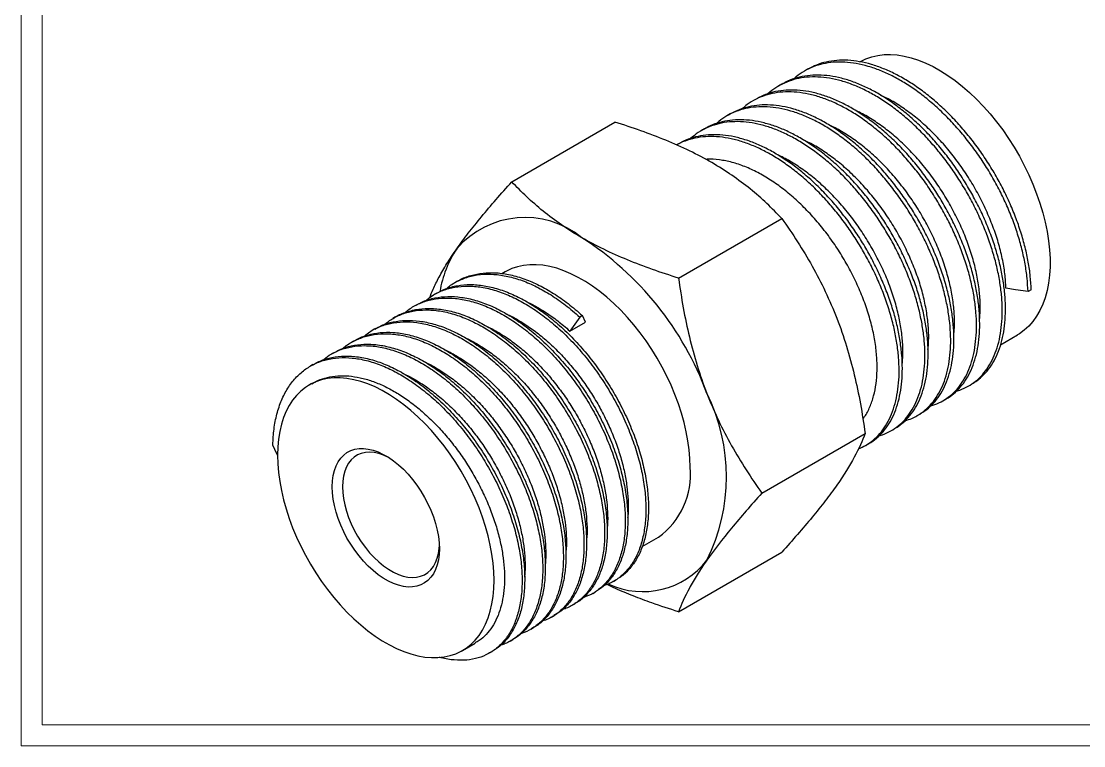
# Model space of a CAD drawing. Header units: millimetres. Extents: x 1419 to 2871, y 617 to 1285.
# Drawn here: x 1508.43 to 1537.57, y 617.3 to 637.15 of the extents above; entities that cross this region are included whole.
import ezdxf

# ---------------------------------------------------------------- set-up
doc = ezdxf.new("R2010")
doc.units = ezdxf.units.MM
doc.linetypes.add('SLD-Solid', pattern=[0])

msp = doc.modelspace()

# ---------------------------------------------------------------- linework, layer by layer
at = {"linetype": 'Continuous', "lineweight": 25}
for p, q in [((1529.994, 635.838), (1529.906, 635.787)), ((1529.287, 635.43), (1529.199, 635.379)), ((1528.58, 635.022), (1528.491, 634.971)), ((1527.873, 634.614), (1527.784, 634.563)), ((1521.884, 632.756), (1524.713, 634.389)), ((1527.165, 634.206), (1527.077, 634.154)), ((1526.458, 633.797), (1526.402, 633.765)), ((1526.457, 630.116), (1529.285, 631.749)), ((1521.703, 630.289), (1521.614, 630.237)), ((1520.391, 630.031), (1520.32, 629.99)), ((1519.825, 629.704), (1519.754, 629.664)), ((1536.127, 629.797), (1536.039, 629.746)), ((1519.259, 629.378), (1519.189, 629.337)), ((1518.694, 629.051), (1518.623, 629.01)), ((1523.818, 629.089), (1523.747, 629.048)), ((1523.9, 628.909), (1523.818, 629.089)), ((1523.747, 629.048), (1523.476, 628.665)), ((1523.476, 628.665), (1523.9, 628.909)), ((1518.128, 628.725), (1518.057, 628.684)), ((1535.286, 628.292), (1535.749, 628.559)), ((1517.562, 628.398), (1517.491, 628.357)), ((1516.997, 628.072), (1516.926, 628.031)), ((1516.431, 627.745), (1516.36, 627.704)), ((1516.4, 627.227), (1516.329, 627.186)), ((1534.413, 627.163), (1534.501, 627.214)), ((1533.706, 626.755), (1533.794, 626.806)), ((1532.999, 626.347), (1533.087, 626.398)), ((1528.743, 624.224), (1531.571, 625.857)), ((1532.291, 625.938), (1532.38, 625.989)), ((1531.584, 625.53), (1531.673, 625.581)), ((1525.458, 622.757), (1525.903, 623.014)), ((1526.457, 620.971), (1529.285, 622.604)), ((1524.67, 621.802), (1524.74, 621.843)), ((1524.104, 621.475), (1524.175, 621.516)), ((1523.538, 621.149), (1523.609, 621.19)), ((1522.973, 620.822), (1523.044, 620.863)), ((1522.407, 620.496), (1522.478, 620.537)), ((1520.529, 619.912), (1520.882, 620.116)), ((1521.841, 620.169), (1521.912, 620.21)), ((1521.275, 619.843), (1521.346, 619.883))]:
    msp.add_line(p, q, dxfattribs=at)
at = {"linetype": 'SLD-Solid', "lineweight": 15}
for points in [[(1508.431, 658), (1566.695, 658), (1566.695, 617.301), (1508.431, 617.301)], [(1509.002, 657.429), (1566.124, 657.429), (1566.124, 617.872), (1509.002, 617.872)]]:
    msp.add_lwpolyline(points, close=True, dxfattribs=at)
at = {"linetype": 'Continuous', "lineweight": 25, "flags": 128}
for points in [[(1531.429, 636.042), (1531.447, 636.052), (1531.596, 636.124), (1531.753, 636.18), (1531.919, 636.218), (1532.091, 636.24), (1532.27, 636.244), (1532.455, 636.231), (1532.645, 636.201), (1532.839, 636.153), (1533.037, 636.089), (1533.237, 636.008), (1533.438, 635.911), (1533.64, 635.799), (1533.842, 635.671), (1534.042, 635.528), (1534.241, 635.371), (1534.437, 635.201), (1534.629, 635.018), (1534.816, 634.823), (1534.999, 634.617), (1535.175, 634.401), (1535.344, 634.176), (1535.505, 633.942), (1535.658, 633.702), (1535.802, 633.455), (1535.937, 633.203), (1536.061, 632.948), (1536.174, 632.689), (1536.276, 632.429), (1536.366, 632.168), (1536.444, 631.908), (1536.51, 631.649), (1536.563, 631.394), (1536.602, 631.142), (1536.629, 630.895), (1536.642, 630.655), (1536.642, 630.422), (1536.629, 630.197), (1536.602, 629.981), (1536.563, 629.775), (1536.51, 629.58), (1536.444, 629.398), (1536.366, 629.228), (1536.276, 629.071), (1536.174, 628.929), (1536.061, 628.801), (1535.937, 628.688), (1535.802, 628.592), (1535.749, 628.559)], [(1526.773, 624.937), (1526.766, 625.17), (1526.746, 625.409), (1526.713, 625.654), (1526.667, 625.904), (1526.608, 626.157), (1526.537, 626.412), (1526.454, 626.668), (1526.358, 626.924), (1526.251, 627.179), (1526.134, 627.431), (1526.006, 627.68), (1525.868, 627.925), (1525.72, 628.163), (1525.565, 628.395), (1525.401, 628.619), (1525.23, 628.835), (1525.053, 629.04), (1524.87, 629.235), (1524.683, 629.419), (1524.491, 629.59), (1524.297, 629.748), (1524.1, 629.892), (1523.902, 630.022), (1523.704, 630.136), (1523.506, 630.235), (1523.309, 630.318), (1523.114, 630.385), (1522.923, 630.435), (1522.736, 630.468), (1522.553, 630.484), (1522.376, 630.483), (1522.205, 630.464), (1522.041, 630.429), (1521.886, 630.377), (1521.738, 630.308), (1521.703, 630.289)], [(1536.039, 629.746), (1535.7, 629.798), (1535.435, 629.839)], [(1515.459, 625.263), (1515.466, 625.03), (1515.486, 624.791), (1515.519, 624.546), (1515.565, 624.296), (1515.623, 624.044), (1515.695, 623.789), (1515.778, 623.532), (1515.874, 623.276), (1515.98, 623.021), (1516.098, 622.769), (1516.226, 622.52), (1516.364, 622.276), (1516.512, 622.037), (1516.667, 621.805), (1516.831, 621.581), (1517.002, 621.365), (1517.179, 621.16), (1517.362, 620.965), (1517.549, 620.781), (1517.74, 620.61), (1517.935, 620.452), (1518.132, 620.308), (1518.33, 620.179), (1518.528, 620.064), (1518.726, 619.965), (1518.923, 619.882), (1519.117, 619.815), (1519.309, 619.765), (1519.496, 619.732), (1519.679, 619.716), (1519.856, 619.718), (1520.027, 619.736), (1520.191, 619.771), (1520.346, 619.823), (1520.494, 619.892), (1520.632, 619.977), (1520.76, 620.078), (1520.877, 620.195), (1520.984, 620.326), (1521.08, 620.472), (1521.163, 620.632), (1521.234, 620.804), (1521.293, 620.989), (1521.339, 621.186), (1521.372, 621.393), (1521.392, 621.609), (1521.399, 621.834), (1521.392, 622.067), (1521.372, 622.307), (1521.339, 622.552), (1521.293, 622.801), (1521.234, 623.054), (1521.163, 623.309), (1521.08, 623.565), (1520.984, 623.822), (1520.877, 624.076), (1520.76, 624.329), (1520.632, 624.578), (1520.494, 624.822), (1520.346, 625.061), (1520.191, 625.293), (1520.027, 625.517), (1519.856, 625.732), (1519.679, 625.938), (1519.496, 626.133), (1519.309, 626.316), (1519.117, 626.488), (1518.923, 626.645), (1518.726, 626.79), (1518.528, 626.919), (1518.33, 627.034), (1518.132, 627.133), (1517.935, 627.216), (1517.74, 627.282), (1517.549, 627.332), (1517.362, 627.365), (1517.179, 627.381), (1517.002, 627.38), (1516.831, 627.362), (1516.667, 627.327), (1516.512, 627.275), (1516.364, 627.206), (1516.226, 627.121), (1516.098, 627.02), (1515.98, 626.903), (1515.874, 626.772), (1515.778, 626.626), (1515.695, 626.466), (1515.623, 626.293), (1515.565, 626.109), (1515.519, 625.912), (1515.486, 625.705), (1515.466, 625.489), (1515.459, 625.263)], [(1515.459, 625.263), (1515.387, 625.42), (1515.33, 625.542)], [(1519.9, 622.7), (1519.893, 622.542), (1519.873, 622.394), (1519.84, 622.256), (1519.794, 622.129), (1519.736, 622.016), (1519.666, 621.916), (1519.585, 621.832), (1519.493, 621.762), (1519.392, 621.709), (1519.282, 621.673), (1519.164, 621.654), (1519.04, 621.651), (1518.91, 621.666), (1518.776, 621.698), (1518.638, 621.747), (1518.499, 621.812), (1518.359, 621.893), (1518.22, 621.989), (1518.082, 622.099), (1517.948, 622.222), (1517.818, 622.357), (1517.694, 622.503), (1517.576, 622.658), (1517.466, 622.821), (1517.364, 622.991), (1517.273, 623.166), (1517.192, 623.345), (1517.122, 623.525), (1517.063, 623.706), (1517.018, 623.885), (1516.985, 624.061), (1516.965, 624.233), (1516.958, 624.398), (1516.965, 624.556), (1516.985, 624.704), (1517.018, 624.842), (1517.063, 624.968), (1517.122, 625.082), (1517.192, 625.181), (1517.273, 625.266), (1517.364, 625.335), (1517.466, 625.389), (1517.576, 625.425), (1517.694, 625.444), (1517.818, 625.447), (1517.948, 625.432), (1518.082, 625.4), (1518.22, 625.351), (1518.359, 625.286), (1518.499, 625.205), (1518.638, 625.109), (1518.776, 624.999), (1518.91, 624.876), (1519.04, 624.741), (1519.164, 624.595), (1519.282, 624.44), (1519.392, 624.276), (1519.493, 624.106), (1519.585, 623.931), (1519.666, 623.753), (1519.736, 623.572), (1519.794, 623.392), (1519.84, 623.213), (1519.873, 623.037), (1519.893, 622.865), (1519.9, 622.7)], [(1518.502, 625.203), (1518.369, 625.264), (1518.237, 625.309), (1518.109, 625.337), (1517.985, 625.347), (1517.867, 625.339), (1517.757, 625.314), (1517.654, 625.272), (1517.562, 625.213), (1517.479, 625.137), (1517.408, 625.047), (1517.349, 624.941), (1517.302, 624.822), (1517.268, 624.691), (1517.248, 624.549), (1517.241, 624.398), (1517.248, 624.239), (1517.268, 624.073), (1517.302, 623.903), (1517.349, 623.73), (1517.408, 623.557), (1517.479, 623.383), (1517.562, 623.213), (1517.654, 623.047), (1517.757, 622.886), (1517.867, 622.734), (1517.985, 622.59), (1518.109, 622.458), (1518.237, 622.337), (1518.369, 622.229), (1518.503, 622.136), (1518.638, 622.059), (1518.772, 621.997), (1518.904, 621.952), (1519.032, 621.924), (1519.156, 621.914), (1519.274, 621.922), (1519.384, 621.947), (1519.486, 621.989), (1519.579, 622.048), (1519.661, 622.124), (1519.733, 622.215), (1519.792, 622.32), (1519.839, 622.439), (1519.872, 622.57), (1519.893, 622.712), (1519.898, 622.785)]]:
    msp.add_lwpolyline(points, dxfattribs=at)
at = {"linetype": 'Continuous', "lineweight": 25}
for centre, radius, start, end in [((1522.246, 629.308), 2.469, 50.8996, 139.3194), ((1519.179, 623.995), 8.581, 20.1963, 57.3928), ((1522.819, 629.277), 2.945, 146.1413, 170.8166), ((1522.659, 624.672), 5.113, 333.4364, 26.5636), ((1524.678, 624.726), 2.105, 305.574, 5.7382), ((1525.479, 623.742), 2.217, 245.0892, 322.2753)]:
    msp.add_arc(centre, radius, start, end, dxfattribs=at)
for points, knots in [([(1536.127, 629.797), (1536.121, 629.919), (1536.108, 630.166), (1536.051, 630.556), (1535.965, 630.959), (1535.848, 631.372), (1535.702, 631.789), (1535.529, 632.203), (1535.332, 632.611), (1535.113, 633.007), (1534.873, 633.391), (1534.612, 633.762), (1534.33, 634.119), (1534.03, 634.457), (1533.716, 634.771), (1533.392, 635.056), (1533.063, 635.309), (1532.732, 635.528), (1532.403, 635.712), (1532.073, 635.862), (1531.743, 635.977), (1531.416, 636.054), (1531.099, 636.091), (1530.793, 636.087), (1530.505, 636.044), (1530.236, 635.964), (1530.074, 635.88), (1529.994, 635.838)], [0, 0, 0, 0, 0.0393132, 0.0791852, 0.1194486, 0.159926, 0.2004341, 0.2407889, 0.2808103, 0.3203274, 0.3594989, 0.3992027, 0.439355, 0.4797813, 0.5202997, 0.5607259, 0.6008779, 0.6405812, 0.6797525, 0.7192701, 0.7592919, 0.7996469, 0.8401551, 0.8806324, 0.9208955, 0.960767, 1, 1, 1, 1]), ([(1536.039, 629.746), (1536.032, 629.868), (1536.02, 630.115), (1535.963, 630.505), (1535.877, 630.908), (1535.76, 631.321), (1535.614, 631.737), (1535.441, 632.152), (1535.243, 632.56), (1535.024, 632.956), (1534.785, 633.34), (1534.524, 633.711), (1534.241, 634.068), (1533.941, 634.406), (1533.627, 634.72), (1533.303, 635.005), (1532.974, 635.258), (1532.644, 635.477), (1532.314, 635.661), (1531.984, 635.811), (1531.654, 635.926), (1531.328, 636.003), (1531.01, 636.04), (1530.705, 636.036), (1530.417, 635.993), (1530.148, 635.912), (1529.903, 635.792), (1529.725, 635.678), (1529.637, 635.594), (1529.616, 635.573)], [0, 0, 0, 0, 0.037372, 0.075275, 0.11355, 0.152028, 0.190536, 0.228897, 0.266942, 0.304508, 0.341745, 0.379488, 0.417657, 0.456087, 0.494604, 0.533034, 0.571203, 0.608946, 0.646183, 0.683749, 0.721794, 0.760156, 0.798664, 0.837142, 0.875417, 0.913319, 0.95069, 0.988063, 1, 1, 1, 1]), ([(1534.075, 627.023), (1534.086, 627.025), (1534.181, 627.045), (1534.343, 627.12), (1534.557, 627.248), (1534.747, 627.416), (1534.916, 627.62), (1535.058, 627.859), (1535.173, 628.13), (1535.258, 628.43), (1535.312, 628.754), (1535.336, 629.097), (1535.331, 629.458), (1535.296, 629.836), (1535.231, 630.23), (1535.134, 630.638), (1535.007, 631.052), (1534.851, 631.469), (1534.67, 631.882), (1534.465, 632.286), (1534.239, 632.678), (1533.992, 633.058), (1533.724, 633.425), (1533.435, 633.776), (1533.13, 634.106), (1532.812, 634.411), (1532.486, 634.685), (1532.156, 634.927), (1531.826, 635.134), (1531.496, 635.307), (1531.166, 635.446), (1530.837, 635.548), (1530.513, 635.611), (1530.199, 635.635), (1529.899, 635.618), (1529.617, 635.562), (1529.356, 635.467), (1529.117, 635.34), (1528.977, 635.226), (1528.908, 635.169)], [0, 0, 0, 0, 0.003634, 0.031023, 0.058174, 0.085694, 0.113524, 0.141544, 0.169628, 0.197648, 0.225477, 0.252995, 0.280145, 0.307536, 0.335276, 0.363247, 0.391323, 0.419379, 0.447285, 0.47492, 0.502167, 0.529417, 0.557053, 0.584961, 0.613016, 0.641093, 0.669063, 0.696801, 0.72419, 0.751341, 0.778861, 0.806691, 0.834712, 0.862795, 0.890815, 0.918644, 0.946162, 0.973312, 1, 1, 1, 1]), ([(1534.499, 627.218), (1534.547, 627.246), (1534.667, 627.315), (1534.835, 627.468), (1535.004, 627.671), (1535.147, 627.91), (1535.261, 628.181), (1535.346, 628.481), (1535.4, 628.805), (1535.425, 629.148), (1535.42, 629.509), (1535.385, 629.887), (1535.319, 630.281), (1535.222, 630.689), (1535.095, 631.103), (1534.94, 631.52), (1534.758, 631.933), (1534.553, 632.337), (1534.327, 632.729), (1534.081, 633.109), (1533.812, 633.476), (1533.524, 633.827), (1533.219, 634.157), (1532.901, 634.462), (1532.575, 634.736), (1532.245, 634.978), (1531.915, 635.185), (1531.585, 635.358), (1531.255, 635.497), (1530.925, 635.599), (1530.602, 635.662), (1530.288, 635.686), (1529.987, 635.669), (1529.706, 635.612), (1529.472, 635.532), (1529.341, 635.456), (1529.289, 635.426)], [0, 0, 0, 0, 0.01967, 0.049448, 0.079562, 0.109882, 0.14027, 0.170589, 0.200702, 0.230479, 0.259857, 0.289495, 0.319512, 0.349778, 0.380159, 0.410516, 0.440712, 0.470615, 0.500098, 0.529584, 0.559489, 0.589686, 0.620044, 0.650425, 0.68069, 0.710705, 0.740341, 0.76972, 0.799498, 0.829613, 0.859932, 0.890321, 0.92064, 0.950752, 0.980528, 1, 1, 1, 1]), ([(1533.378, 626.62), (1533.413, 626.629), (1533.53, 626.66), (1533.71, 626.751), (1533.916, 626.892), (1534.1, 627.072), (1534.259, 627.288), (1534.393, 627.538), (1534.497, 627.82), (1534.572, 628.128), (1534.616, 628.459), (1534.631, 628.808), (1534.616, 629.175), (1534.571, 629.558), (1534.494, 629.958), (1534.387, 630.368), (1534.251, 630.784), (1534.086, 631.2), (1533.896, 631.611), (1533.684, 632.01), (1533.452, 632.398), (1533.198, 632.774), (1532.922, 633.136), (1532.628, 633.481), (1532.318, 633.803), (1531.996, 634.098), (1531.669, 634.362), (1531.338, 634.592), (1531.008, 634.788), (1530.678, 634.95), (1530.348, 635.076), (1530.02, 635.165), (1529.699, 635.215), (1529.39, 635.225), (1529.095, 635.195), (1528.82, 635.126), (1528.567, 635.019), (1528.36, 634.897), (1528.247, 634.797), (1528.203, 634.757)], [0, 0, 0, 0, 0.011615, 0.038895, 0.066178, 0.093849, 0.12179, 0.14988, 0.177991, 0.205994, 0.233766, 0.261187, 0.288371, 0.315925, 0.343789, 0.371844, 0.399962, 0.428015, 0.455877, 0.483428, 0.51061, 0.538035, 0.56581, 0.593815, 0.621926, 0.650014, 0.677954, 0.705622, 0.732901, 0.760184, 0.787855, 0.815797, 0.843887, 0.871997, 0.900001, 0.927772, 0.955193, 0.982377, 1, 1, 1, 1]), ([(1533.794, 626.806), (1533.795, 626.806), (1533.87, 626.842), (1534.003, 626.947), (1534.188, 627.123), (1534.348, 627.34), (1534.481, 627.589), (1534.586, 627.871), (1534.661, 628.179), (1534.705, 628.51), (1534.719, 628.859), (1534.704, 629.226), (1534.659, 629.609), (1534.583, 630.009), (1534.476, 630.419), (1534.339, 630.835), (1534.175, 631.251), (1533.985, 631.662), (1533.773, 632.061), (1533.54, 632.45), (1533.286, 632.825), (1533.01, 633.188), (1532.716, 633.532), (1532.406, 633.854), (1532.085, 634.149), (1531.757, 634.413), (1531.427, 634.643), (1531.097, 634.839), (1530.767, 635.001), (1530.437, 635.127), (1530.109, 635.216), (1529.788, 635.266), (1529.478, 635.276), (1529.183, 635.247), (1528.909, 635.175), (1528.708, 635.099), (1528.607, 635.034), (1528.582, 635.018)], [0, 0, 0, 0, 0.000126, 0.029613, 0.059519, 0.089717, 0.120075, 0.150456, 0.180721, 0.210736, 0.240371, 0.269751, 0.29953, 0.329645, 0.359966, 0.390354, 0.420673, 0.450786, 0.480561, 0.509939, 0.539579, 0.569597, 0.599864, 0.630245, 0.660602, 0.690799, 0.7207, 0.750183, 0.77967, 0.809576, 0.839774, 0.870133, 0.900514, 0.930779, 0.960793, 0.990428, 1, 1, 1, 1]), ([(1535.435, 629.839), (1535.427, 629.97), (1535.412, 630.234), (1535.339, 630.654), (1535.23, 631.089), (1535.081, 631.532), (1534.898, 631.973), (1534.684, 632.406), (1534.442, 632.825), (1534.173, 633.228), (1533.877, 633.613), (1533.558, 633.974), (1533.22, 634.305), (1532.871, 634.598), (1532.518, 634.847), (1532.229, 635.023), (1532.059, 635.098), (1532.007, 635.121)], [0, 0, 0, 0, 0.06817, 0.137432, 0.207362, 0.277508, 0.347413, 0.416625, 0.484726, 0.552968, 0.622279, 0.692233, 0.762378, 0.832255, 0.901416, 0.969457, 1, 1, 1, 1]), ([(1532.665, 626.209), (1532.729, 626.228), (1532.872, 626.272), (1533.074, 626.386), (1533.273, 626.54), (1533.449, 626.733), (1533.6, 626.96), (1533.724, 627.221), (1533.819, 627.512), (1533.883, 627.829), (1533.917, 628.166), (1533.922, 628.521), (1533.897, 628.893), (1533.841, 629.282), (1533.755, 629.686), (1533.638, 630.099), (1533.491, 630.516), (1533.318, 630.931), (1533.12, 631.338), (1532.901, 631.734), (1532.662, 632.118), (1532.4, 632.489), (1532.118, 632.846), (1531.818, 633.184), (1531.504, 633.497), (1531.18, 633.782), (1530.851, 634.035), (1530.52, 634.253), (1530.191, 634.438), (1529.861, 634.588), (1529.531, 634.702), (1529.205, 634.778), (1528.887, 634.815), (1528.582, 634.812), (1528.293, 634.768), (1528.025, 634.687), (1527.78, 634.566), (1527.603, 634.453), (1527.516, 634.369), (1527.495, 634.348)], [0, 0, 0, 0, 0.021509, 0.048669, 0.076073, 0.103825, 0.131808, 0.159896, 0.187962, 0.215878, 0.243523, 0.270779, 0.298041, 0.32569, 0.35361, 0.381677, 0.409764, 0.437744, 0.465493, 0.49289, 0.520052, 0.547585, 0.575428, 0.60346, 0.631555, 0.659585, 0.687424, 0.714951, 0.742111, 0.769515, 0.797267, 0.82525, 0.853338, 0.881404, 0.90932, 0.936964, 0.96422, 0.991483, 1, 1, 1, 1]), ([(1533.085, 626.402), (1533.11, 626.415), (1533.209, 626.466), (1533.36, 626.593), (1533.538, 626.783), (1533.688, 627.011), (1533.812, 627.272), (1533.907, 627.563), (1533.972, 627.88), (1534.006, 628.217), (1534.01, 628.572), (1533.985, 628.944), (1533.93, 629.334), (1533.843, 629.737), (1533.726, 630.15), (1533.58, 630.567), (1533.406, 630.982), (1533.209, 631.389), (1532.99, 631.785), (1532.75, 632.169), (1532.489, 632.54), (1532.206, 632.897), (1531.906, 633.235), (1531.592, 633.548), (1531.268, 633.833), (1530.939, 634.086), (1530.609, 634.304), (1530.279, 634.489), (1529.949, 634.639), (1529.619, 634.753), (1529.293, 634.829), (1528.975, 634.866), (1528.67, 634.863), (1528.382, 634.819), (1528.113, 634.739), (1527.952, 634.655), (1527.873, 634.614)], [0, 0, 0, 0, 0.009981, 0.039621, 0.069638, 0.099904, 0.130284, 0.16064, 0.190835, 0.220735, 0.250215, 0.279703, 0.309608, 0.339806, 0.370163, 0.400543, 0.430806, 0.460819, 0.490452, 0.519831, 0.54961, 0.579725, 0.610045, 0.640432, 0.670749, 0.70086, 0.730634, 0.76001, 0.78965, 0.819667, 0.849934, 0.880314, 0.91067, 0.940864, 0.970764, 1, 1, 1, 1]), ([(1534.71, 628.975), (1534.718, 629.057), (1534.732, 629.203), (1534.729, 629.487), (1534.703, 629.826), (1534.632, 630.245), (1534.523, 630.681), (1534.374, 631.123), (1534.191, 631.565), (1533.977, 631.998), (1533.735, 632.416), (1533.466, 632.819), (1533.17, 633.204), (1532.851, 633.566), (1532.513, 633.896), (1532.164, 634.19), (1531.811, 634.439), (1531.52, 634.615), (1531.35, 634.691), (1531.296, 634.715)], [0, 0, 0, 0, 0.043056, 0.077702, 0.140528, 0.204361, 0.268809, 0.333457, 0.397881, 0.461668, 0.524431, 0.587322, 0.6512, 0.71567, 0.780317, 0.844716, 0.908455, 0.971163, 1, 1, 1, 1]), ([(1527.367, 633.281), (1526.98, 633.504), (1526.552, 633.71), (1525.659, 634.077), (1525.193, 634.24), (1524.713, 634.389)], [0, 0, 0, 0, 0.5, 0.5, 1, 1, 1, 1]), ([(1531.954, 625.798), (1531.965, 625.801), (1532.061, 625.821), (1532.223, 625.896), (1532.437, 626.025), (1532.627, 626.193), (1532.796, 626.397), (1532.938, 626.636), (1533.052, 626.908), (1533.137, 627.208), (1533.191, 627.532), (1533.215, 627.875), (1533.21, 628.236), (1533.175, 628.614), (1533.109, 629.008), (1533.012, 629.416), (1532.885, 629.831), (1532.729, 630.247), (1532.547, 630.66), (1532.342, 631.064), (1532.116, 631.456), (1531.869, 631.836), (1531.601, 632.203), (1531.312, 632.554), (1531.007, 632.884), (1530.689, 633.188), (1530.363, 633.462), (1530.033, 633.704), (1529.703, 633.911), (1529.373, 634.084), (1529.043, 634.222), (1528.713, 634.324), (1528.39, 634.387), (1528.076, 634.41), (1527.776, 634.393), (1527.494, 634.337), (1527.233, 634.242), (1526.995, 634.115), (1526.856, 634.001), (1526.788, 633.945)], [0, 0, 0, 0, 0.003802, 0.031191, 0.058346, 0.085871, 0.113707, 0.141731, 0.169818, 0.19784, 0.225671, 0.253189, 0.280341, 0.307738, 0.335483, 0.363459, 0.391539, 0.419597, 0.447505, 0.475141, 0.502388, 0.529644, 0.557286, 0.585198, 0.613258, 0.641337, 0.669309, 0.697049, 0.724438, 0.751592, 0.779118, 0.806954, 0.834978, 0.863065, 0.891087, 0.918918, 0.946436, 0.973588, 1, 1, 1, 1]), ([(1532.378, 625.993), (1532.426, 626.021), (1532.547, 626.091), (1532.715, 626.245), (1532.884, 626.448), (1533.026, 626.687), (1533.14, 626.959), (1533.225, 627.259), (1533.279, 627.583), (1533.304, 627.926), (1533.298, 628.287), (1533.263, 628.665), (1533.197, 629.059), (1533.1, 629.467), (1532.973, 629.882), (1532.817, 630.298), (1532.636, 630.711), (1532.43, 631.115), (1532.205, 631.507), (1531.958, 631.887), (1531.689, 632.254), (1531.4, 632.605), (1531.095, 632.935), (1530.777, 633.239), (1530.451, 633.513), (1530.121, 633.755), (1529.791, 633.962), (1529.461, 634.135), (1529.131, 634.273), (1528.802, 634.375), (1528.478, 634.438), (1528.164, 634.461), (1527.864, 634.444), (1527.583, 634.387), (1527.349, 634.307), (1527.219, 634.231), (1527.168, 634.201)], [0, 0, 0, 0, 0.019906, 0.049685, 0.0798, 0.110118, 0.140504, 0.17082, 0.20093, 0.230701, 0.260076, 0.289716, 0.319732, 0.349998, 0.380377, 0.410732, 0.440925, 0.470823, 0.500301, 0.529788, 0.559693, 0.58989, 0.620247, 0.650625, 0.680887, 0.710897, 0.740529, 0.769906, 0.799686, 0.8298, 0.860119, 0.890505, 0.920821, 0.95093, 0.980701, 1, 1, 1, 1]), ([(1534.004, 628.591), (1534.012, 628.664), (1534.025, 628.803), (1534.022, 629.079), (1533.996, 629.418), (1533.925, 629.837), (1533.815, 630.272), (1533.667, 630.715), (1533.484, 631.157), (1533.27, 631.59), (1533.028, 632.008), (1532.759, 632.411), (1532.463, 632.796), (1532.144, 633.158), (1531.806, 633.488), (1531.457, 633.782), (1531.104, 634.031), (1530.822, 634.203), (1530.659, 634.275), (1530.614, 634.295)], [0, 0, 0, 0, 0.03927, 0.074217, 0.137587, 0.201972, 0.266978, 0.332186, 0.397168, 0.461507, 0.524813, 0.58825, 0.65268, 0.717709, 0.782915, 0.847872, 0.912163, 0.975414, 1, 1, 1, 1]), ([(1531.673, 625.581), (1531.674, 625.582), (1531.75, 625.618), (1531.883, 625.723), (1532.068, 625.899), (1532.227, 626.117), (1532.361, 626.367), (1532.465, 626.648), (1532.54, 626.957), (1532.584, 627.288), (1532.598, 627.637), (1532.583, 628.004), (1532.537, 628.387), (1532.461, 628.787), (1532.354, 629.197), (1532.217, 629.613), (1532.052, 630.029), (1531.862, 630.44), (1531.65, 630.84), (1531.417, 631.228), (1531.163, 631.603), (1530.887, 631.965), (1530.592, 632.31), (1530.282, 632.632), (1529.961, 632.926), (1529.633, 633.19), (1529.303, 633.42), (1528.973, 633.616), (1528.643, 633.777), (1528.313, 633.903), (1527.985, 633.992), (1527.664, 634.042), (1527.355, 634.052), (1527.06, 634.022), (1526.786, 633.95), (1526.586, 633.873), (1526.485, 633.809), (1526.46, 633.793)], [0, 0, 0, 0, 0.000367, 0.029856, 0.059761, 0.089959, 0.120316, 0.150694, 0.180956, 0.210966, 0.240597, 0.269975, 0.299755, 0.32987, 0.360189, 0.390576, 0.420892, 0.451, 0.480771, 0.510146, 0.539787, 0.569804, 0.60007, 0.63045, 0.660804, 0.690997, 0.720894, 0.750371, 0.77986, 0.809766, 0.839964, 0.870321, 0.900699, 0.930961, 0.960971, 0.990601, 1, 1, 1, 1]), ([(1531.39, 625.438), (1531.457, 625.467), (1531.6, 625.53), (1531.796, 625.67), (1531.98, 625.849), (1532.139, 626.065), (1532.272, 626.316), (1532.377, 626.597), (1532.451, 626.906), (1532.495, 627.237), (1532.51, 627.586), (1532.494, 627.953), (1532.449, 628.336), (1532.372, 628.736), (1532.265, 629.146), (1532.128, 629.562), (1531.964, 629.978), (1531.774, 630.389), (1531.561, 630.789), (1531.329, 631.177), (1531.074, 631.552), (1530.799, 631.914), (1530.504, 632.259), (1530.194, 632.581), (1529.873, 632.875), (1529.545, 633.139), (1529.215, 633.369), (1528.885, 633.565), (1528.555, 633.726), (1528.225, 633.852), (1527.897, 633.941), (1527.576, 633.991), (1527.266, 634.001), (1526.972, 633.971), (1526.698, 633.899), (1526.509, 633.828), (1526.419, 633.771), (1526.406, 633.763)], [0, 0, 0, 0, 0.025335, 0.05421, 0.083494, 0.113065, 0.14279, 0.172537, 0.20217, 0.231557, 0.260571, 0.289339, 0.3185, 0.34799, 0.377678, 0.407433, 0.437119, 0.466602, 0.495754, 0.524518, 0.553543, 0.582937, 0.612574, 0.642322, 0.672046, 0.701611, 0.730886, 0.759751, 0.788627, 0.817911, 0.847481, 0.877207, 0.906954, 0.936587, 0.965973, 0.994988, 1, 1, 1, 1]), ([(1533.295, 628.157), (1533.303, 628.238), (1533.318, 628.385), (1533.315, 628.671), (1533.289, 629.01), (1533.218, 629.429), (1533.108, 629.864), (1532.96, 630.307), (1532.777, 630.749), (1532.563, 631.181), (1532.321, 631.6), (1532.052, 632.003), (1531.756, 632.388), (1531.436, 632.75), (1531.099, 633.08), (1530.75, 633.374), (1530.397, 633.623), (1530.107, 633.798), (1529.938, 633.874), (1529.885, 633.897)], [0, 0, 0, 0, 0.0434888, 0.0781429, 0.140982, 0.2048283, 0.2692898, 0.3339511, 0.3983891, 0.4621892, 0.5249654, 0.5878705, 0.6517616, 0.7162454, 0.7809054, 0.8453186, 0.9090713, 0.9717922, 1, 1, 1, 1]), ([(1532.588, 627.751), (1532.596, 627.832), (1532.611, 627.978), (1532.607, 628.263), (1532.582, 628.602), (1532.511, 629.021), (1532.401, 629.456), (1532.253, 629.899), (1532.07, 630.341), (1531.855, 630.773), (1531.614, 631.192), (1531.345, 631.595), (1531.049, 631.98), (1530.729, 632.341), (1530.392, 632.672), (1530.043, 632.966), (1529.69, 633.214), (1529.399, 633.391), (1529.229, 633.467), (1529.175, 633.49)], [0, 0, 0, 0, 0.043003, 0.077653, 0.140485, 0.204323, 0.268777, 0.333431, 0.397861, 0.461654, 0.524423, 0.587321, 0.651204, 0.71568, 0.780333, 0.844738, 0.908484, 0.971197, 1, 1, 1, 1]), ([(1531.509, 626.256), (1531.526, 626.277), (1531.603, 626.371), (1531.706, 626.58), (1531.813, 626.882), (1531.878, 627.22), (1531.902, 627.53), (1531.901, 627.854), (1531.874, 628.193), (1531.804, 628.613), (1531.694, 629.048), (1531.546, 629.491), (1531.363, 629.932), (1531.148, 630.365), (1530.907, 630.784), (1530.638, 631.187), (1530.342, 631.572), (1530.022, 631.933), (1529.685, 632.264), (1529.336, 632.557), (1528.982, 632.808), (1528.628, 633.016), (1528.274, 633.179), (1527.921, 633.297), (1527.576, 633.361), (1527.336, 633.384), (1527.219, 633.37), (1527.207, 633.369)], [0, 0, 0, 0, 0.012645, 0.056669, 0.100717, 0.144501, 0.187744, 0.211364, 0.254195, 0.297713, 0.34165, 0.385723, 0.429644, 0.47313, 0.515918, 0.558794, 0.602342, 0.646295, 0.690367, 0.734271, 0.777725, 0.820475, 0.863395, 0.906973, 0.95094, 0.99501, 1, 1, 1, 1]), ([(1529.285, 631.749), (1529.025, 632.028), (1528.738, 632.302), (1528.103, 632.816), (1527.753, 633.058), (1527.367, 633.281)], [0, 0, 0, 0, 0.5, 0.5, 1, 1, 1, 1]), ([(1520.374, 630.917), (1520.471, 631.055), (1520.577, 631.199), (1520.804, 631.493), (1520.925, 631.644), (1521.306, 632.106), (1521.586, 632.426), (1521.884, 632.756)], [0, 0, 0, 0, 0.25, 0.25, 0.5, 0.5, 1, 1, 1, 1]), ([(1523.803, 631.224), (1523.416, 631.447), (1523.059, 631.694), (1522.425, 632.21), (1522.143, 632.479), (1521.884, 632.756)], [0, 0, 0, 0, 0.5, 0.5, 1, 1, 1, 1]), ([(1529.285, 631.749), (1529.584, 631.333), (1529.865, 630.901), (1530.373, 629.994), (1530.601, 629.518), (1530.796, 629.015)], [0, 0, 0, 0, 0.5, 0.5, 1, 1, 1, 1]), ([(1526.457, 630.116), (1525.974, 630.266), (1525.5, 630.432), (1524.608, 630.799), (1524.19, 631.001), (1523.803, 631.224)], [0, 0, 0, 0, 0.5, 0.5, 1, 1, 1, 1]), ([(1519.628, 629.575), (1519.658, 629.652), (1519.729, 629.831), (1519.885, 630.142), (1520.062, 630.448), (1520.23, 630.71), (1520.326, 630.848), (1520.374, 630.917)], [0, 0, 0, 0, 0.201072, 0.464145, 0.731113, 0.865557, 1, 1, 1, 1]), ([(1520.087, 629.825), (1520.094, 629.831), (1520.18, 629.916), (1520.378, 630.029), (1520.682, 630.158), (1521.022, 630.223), (1521.387, 630.229), (1521.771, 630.173), (1522.166, 630.058), (1522.563, 629.886), (1522.961, 629.66), (1523.359, 629.385), (1523.617, 629.161), (1523.747, 629.048)], [0, 0, 0, 0, 0.008534, 0.106057, 0.204306, 0.304031, 0.404539, 0.505101, 0.604988, 0.703497, 0.800897, 0.899855, 1, 1, 1, 1]), ([(1520.402, 630.032), (1520.418, 630.043), (1520.525, 630.115), (1520.756, 630.195), (1521.092, 630.265), (1521.458, 630.27), (1521.842, 630.214), (1522.236, 630.098), (1522.634, 629.927), (1523.031, 629.701), (1523.429, 629.426), (1523.688, 629.202), (1523.818, 629.089)], [0, 0, 0, 0, 0.019168, 0.126966, 0.236385, 0.346662, 0.456998, 0.566593, 0.674678, 0.781545, 0.890121, 1, 1, 1, 1]), ([(1519.827, 629.7), (1519.905, 629.743), (1520.08, 629.838), (1520.389, 629.918), (1520.744, 629.949), (1521.121, 629.917), (1521.513, 629.825), (1521.91, 629.675), (1522.307, 629.471), (1522.705, 629.214), (1523.1, 628.906), (1523.486, 628.549), (1523.854, 628.152), (1524.196, 627.723), (1524.507, 627.271), (1524.786, 626.799), (1525.032, 626.31), (1525.242, 625.808), (1525.41, 625.304), (1525.533, 624.809), (1525.609, 624.332), (1525.638, 623.879), (1525.621, 623.454), (1525.559, 623.057), (1525.45, 622.698), (1525.297, 622.383), (1525.1, 622.124), (1524.93, 621.957), (1524.817, 621.895), (1524.794, 621.883)], [0, 0, 0, 0, 0.030706, 0.068984, 0.107672, 0.146494, 0.185168, 0.223415, 0.261028, 0.298951, 0.337436, 0.376216, 0.415009, 0.453534, 0.491521, 0.529104, 0.567297, 0.605942, 0.644762, 0.683475, 0.721804, 0.759493, 0.797308, 0.835726, 0.874479, 0.913288, 0.951872, 0.989956, 1, 1, 1, 1]), ([(1526.457, 630.116), (1526.531, 629.57), (1526.627, 629.032), (1526.88, 627.977), (1527.037, 627.461), (1527.232, 626.958)], [0, 0, 0, 0, 0.5, 0.5, 1, 1, 1, 1]), ([(1519.519, 629.491), (1519.579, 629.541), (1519.723, 629.66), (1519.992, 629.787), (1520.317, 629.878), (1520.673, 629.908), (1521.051, 629.876), (1521.442, 629.784), (1521.839, 629.634), (1522.237, 629.43), (1522.634, 629.173), (1523.029, 628.865), (1523.415, 628.509), (1523.783, 628.111), (1524.126, 627.682), (1524.437, 627.23), (1524.716, 626.758), (1524.962, 626.269), (1525.171, 625.767), (1525.34, 625.263), (1525.462, 624.768), (1525.538, 624.291), (1525.567, 623.839), (1525.55, 623.413), (1525.488, 623.017), (1525.379, 622.657), (1525.225, 622.343), (1525.031, 622.08), (1524.799, 621.876), (1524.592, 621.746), (1524.455, 621.706), (1524.416, 621.695)], [0, 0, 0, 0, 0.024745, 0.059721, 0.095294, 0.131248, 0.167327, 0.203267, 0.238811, 0.273766, 0.309008, 0.344773, 0.380812, 0.416864, 0.452666, 0.487969, 0.522895, 0.558389, 0.594302, 0.630379, 0.666356, 0.701976, 0.737001, 0.772144, 0.807846, 0.843861, 0.879927, 0.915784, 0.951176, 0.986084, 1, 1, 1, 1]), ([(1518.964, 629.173), (1518.985, 629.194), (1519.088, 629.289), (1519.306, 629.407), (1519.617, 629.523), (1519.963, 629.576), (1520.332, 629.57), (1520.719, 629.501), (1521.115, 629.374), (1521.513, 629.191), (1521.91, 628.955), (1522.307, 628.667), (1522.698, 628.329), (1523.074, 627.947), (1523.427, 627.53), (1523.751, 627.086), (1524.043, 626.622), (1524.302, 626.139), (1524.527, 625.642), (1524.712, 625.137), (1524.853, 624.637), (1524.948, 624.152), (1524.995, 623.689), (1524.997, 623.252), (1524.953, 622.844), (1524.862, 622.469), (1524.726, 622.136), (1524.547, 621.852), (1524.33, 621.624), (1524.092, 621.454), (1523.914, 621.388), (1523.831, 621.358)], [0, 0, 0, 0, 0.00939, 0.044267, 0.079582, 0.115378, 0.151401, 0.18739, 0.223085, 0.258238, 0.293191, 0.32874, 0.364664, 0.400705, 0.4366, 0.472094, 0.507004, 0.542227, 0.577966, 0.613971, 0.649982, 0.685738, 0.720987, 0.755885, 0.791356, 0.82724, 0.86328, 0.899214, 0.934784, 0.969758, 1, 1, 1, 1]), ([(1519.263, 629.371), (1519.301, 629.395), (1519.432, 629.478), (1519.69, 629.561), (1520.033, 629.618), (1520.403, 629.61), (1520.79, 629.542), (1521.186, 629.415), (1521.583, 629.232), (1521.981, 628.996), (1522.378, 628.708), (1522.768, 628.37), (1523.144, 627.988), (1523.498, 627.571), (1523.822, 627.127), (1524.113, 626.662), (1524.373, 626.18), (1524.598, 625.682), (1524.783, 625.178), (1524.924, 624.678), (1525.019, 624.192), (1525.066, 623.73), (1525.067, 623.293), (1525.023, 622.885), (1524.933, 622.51), (1524.797, 622.176), (1524.617, 621.894), (1524.411, 621.669), (1524.249, 621.567), (1524.173, 621.519)], [0, 0, 0, 0, 0.015477, 0.053208, 0.091452, 0.129939, 0.168389, 0.206526, 0.244083, 0.281426, 0.319407, 0.357787, 0.396293, 0.434644, 0.472565, 0.509863, 0.547494, 0.585678, 0.624146, 0.66262, 0.700821, 0.738481, 0.775765, 0.813662, 0.852, 0.890505, 0.928897, 0.9669, 1, 1, 1, 1]), ([(1522.33, 629.447), (1522.331, 629.447), (1522.439, 629.403), (1522.657, 629.278), (1522.981, 629.07), (1523.255, 628.859), (1523.418, 628.715), (1523.476, 628.665)], [0, 0, 0, 0, 0.003001, 0.280291, 0.560639, 0.844715, 1, 1, 1, 1]), ([(1518.381, 628.838), (1518.461, 628.9), (1518.628, 629.029), (1518.924, 629.157), (1519.256, 629.236), (1519.617, 629.253), (1519.998, 629.209), (1520.391, 629.105), (1520.788, 628.944), (1521.186, 628.729), (1521.583, 628.462), (1521.978, 628.143), (1522.36, 627.778), (1522.724, 627.373), (1523.06, 626.939), (1523.365, 626.482), (1523.637, 626.007), (1523.876, 625.515), (1524.078, 625.012), (1524.237, 624.508), (1524.35, 624.016), (1524.416, 623.544), (1524.436, 623.097), (1524.41, 622.677), (1524.338, 622.287), (1524.22, 621.936), (1524.058, 621.633), (1523.856, 621.38), (1523.616, 621.188), (1523.419, 621.073), (1523.296, 621.042), (1523.272, 621.036)], [0, 0, 0, 0, 0.032425, 0.067443, 0.103035, 0.138956, 0.174948, 0.210749, 0.246105, 0.280939, 0.316229, 0.351992, 0.387975, 0.423918, 0.45956, 0.494655, 0.52958, 0.5651, 0.600989, 0.636987, 0.672833, 0.708272, 0.743133, 0.778331, 0.814038, 0.850005, 0.885971, 0.921675, 0.956866, 0.99173, 1, 1, 1, 1]), ([(1518.694, 629.051), (1518.695, 629.052), (1518.786, 629.116), (1518.997, 629.194), (1519.326, 629.278), (1519.688, 629.294), (1520.069, 629.25), (1520.462, 629.146), (1520.859, 628.985), (1521.257, 628.77), (1521.654, 628.503), (1522.048, 628.184), (1522.431, 627.819), (1522.794, 627.414), (1523.131, 626.98), (1523.435, 626.523), (1523.708, 626.047), (1523.947, 625.555), (1524.148, 625.052), (1524.308, 624.549), (1524.421, 624.057), (1524.487, 623.585), (1524.507, 623.138), (1524.481, 622.717), (1524.409, 622.328), (1524.291, 621.978), (1524.129, 621.672), (1523.924, 621.424), (1523.748, 621.265), (1523.632, 621.208), (1523.606, 621.195)], [0, 0, 0, 0, 0.000645, 0.038103, 0.076175, 0.114599, 0.1531, 0.191395, 0.229215, 0.266476, 0.304225, 0.34248, 0.380971, 0.419418, 0.457544, 0.495084, 0.532443, 0.570438, 0.608827, 0.647334, 0.685678, 0.723586, 0.760877, 0.798527, 0.836723, 0.875196, 0.913668, 0.95186, 0.989504, 1, 1, 1, 1]), ([(1521.737, 629.132), (1521.747, 629.128), (1521.864, 629.081), (1522.091, 628.951), (1522.415, 628.744), (1522.739, 628.493), (1523.056, 628.209), (1523.362, 627.892), (1523.65, 627.551), (1523.916, 627.19), (1524.158, 626.814), (1524.377, 626.425), (1524.571, 626.023), (1524.738, 625.614), (1524.874, 625.203), (1524.977, 624.799), (1525.045, 624.407), (1525.077, 624.036), (1525.082, 623.748), (1525.064, 623.594), (1525.059, 623.549)], [0, 0, 0, 0, 0.005677, 0.065127, 0.125233, 0.186138, 0.2475, 0.308957, 0.370148, 0.430718, 0.490344, 0.550141, 0.610837, 0.672096, 0.733563, 0.794874, 0.85567, 0.915612, 0.975132, 1, 1, 1, 1]), ([(1517.828, 628.514), (1517.869, 628.55), (1517.992, 628.659), (1518.235, 628.782), (1518.554, 628.886), (1518.905, 628.927), (1519.278, 628.908), (1519.668, 628.827), (1520.064, 628.688), (1520.462, 628.494), (1520.86, 628.248), (1521.256, 627.949), (1521.644, 627.602), (1522.016, 627.212), (1522.364, 626.788), (1522.681, 626.34), (1522.967, 625.872), (1523.219, 625.386), (1523.437, 624.886), (1523.613, 624.382), (1523.745, 623.884), (1523.83, 623.403), (1523.868, 622.945), (1523.86, 622.514), (1523.807, 622.112), (1523.707, 621.744), (1523.562, 621.421), (1523.375, 621.147), (1523.15, 620.932), (1522.931, 620.785), (1522.777, 620.734), (1522.719, 620.715)], [0, 0, 0, 0, 0.017259, 0.052206, 0.087704, 0.123633, 0.159737, 0.195754, 0.231424, 0.266505, 0.301646, 0.337357, 0.373393, 0.409492, 0.445393, 0.48084, 0.515777, 0.551189, 0.58707, 0.623164, 0.659211, 0.694949, 0.730132, 0.765177, 0.800818, 0.836821, 0.872927, 0.908874, 0.944406, 0.979365, 1, 1, 1, 1]), ([(1518.131, 628.718), (1518.189, 628.752), (1518.342, 628.842), (1518.626, 628.924), (1518.975, 628.968), (1519.349, 628.948), (1519.739, 628.868), (1520.135, 628.729), (1520.533, 628.535), (1520.93, 628.289), (1521.326, 627.99), (1521.715, 627.643), (1522.087, 627.253), (1522.435, 626.829), (1522.752, 626.381), (1523.037, 625.912), (1523.29, 625.427), (1523.507, 624.927), (1523.684, 624.422), (1523.816, 623.924), (1523.901, 623.443), (1523.939, 622.986), (1523.931, 622.555), (1523.877, 622.153), (1523.777, 621.785), (1523.633, 621.461), (1523.445, 621.19), (1523.247, 620.989), (1523.099, 620.904), (1523.04, 620.869)], [0, 0, 0, 0, 0.023115, 0.060971, 0.099287, 0.13779, 0.1762, 0.21424, 0.251651, 0.289127, 0.327211, 0.36564, 0.404138, 0.442423, 0.480226, 0.517484, 0.555249, 0.593513, 0.632006, 0.670447, 0.70856, 0.74608, 0.783453, 0.821461, 0.859856, 0.898362, 0.936697, 0.974589, 1, 1, 1, 1]), ([(1521.185, 628.8), (1521.191, 628.797), (1521.303, 628.752), (1521.525, 628.625), (1521.85, 628.417), (1522.173, 628.167), (1522.491, 627.882), (1522.796, 627.566), (1523.084, 627.224), (1523.35, 626.863), (1523.593, 626.488), (1523.811, 626.098), (1524.006, 625.697), (1524.173, 625.287), (1524.309, 624.876), (1524.411, 624.472), (1524.48, 624.081), (1524.511, 623.709), (1524.516, 623.427), (1524.499, 623.278), (1524.495, 623.237)], [0, 0, 0, 0, 0.003097, 0.062864, 0.12329, 0.18452, 0.246208, 0.307993, 0.369509, 0.430402, 0.490346, 0.550461, 0.611481, 0.673066, 0.73486, 0.796497, 0.857618, 0.917879, 0.977716, 1, 1, 1, 1]), ([(1530.796, 629.015), (1530.893, 628.765), (1530.982, 628.508), (1531.141, 627.991), (1531.212, 627.73), (1531.402, 626.939), (1531.497, 626.401), (1531.571, 625.857)], [0, 0, 0, 0, 0.25, 0.25, 0.5, 0.5, 1, 1, 1, 1]), ([(1517.259, 628.192), (1517.267, 628.2), (1517.353, 628.285), (1517.552, 628.398), (1517.856, 628.526), (1518.196, 628.591), (1518.561, 628.596), (1518.946, 628.54), (1519.34, 628.424), (1519.738, 628.251), (1520.136, 628.026), (1520.533, 627.748), (1520.925, 627.419), (1521.305, 627.045), (1521.663, 626.634), (1521.993, 626.195), (1522.291, 625.734), (1522.557, 625.255), (1522.789, 624.76), (1522.982, 624.256), (1523.132, 623.754), (1523.236, 623.265), (1523.293, 622.798), (1523.303, 622.356), (1523.268, 621.942), (1523.186, 621.559), (1523.059, 621.217), (1522.888, 620.924), (1522.679, 620.682), (1522.431, 620.503), (1522.247, 620.401), (1522.138, 620.377), (1522.13, 620.375)], [0, 0, 0, 0, 0.003245, 0.038125, 0.073273, 0.108947, 0.144899, 0.180868, 0.216594, 0.251825, 0.286666, 0.322067, 0.35789, 0.393882, 0.429779, 0.465324, 0.500278, 0.535327, 0.570937, 0.606864, 0.642847, 0.678626, 0.713947, 0.748773, 0.784089, 0.819865, 0.855848, 0.891776, 0.92739, 0.962444, 0.997393, 1, 1, 1, 1]), ([(1517.575, 628.4), (1517.592, 628.411), (1517.699, 628.483), (1517.93, 628.563), (1518.266, 628.633), (1518.632, 628.637), (1519.016, 628.581), (1519.411, 628.464), (1519.809, 628.292), (1520.206, 628.066), (1520.603, 627.789), (1520.996, 627.46), (1521.375, 627.086), (1521.734, 626.675), (1522.064, 626.236), (1522.362, 625.775), (1522.628, 625.296), (1522.86, 624.801), (1523.053, 624.297), (1523.203, 623.795), (1523.307, 623.306), (1523.363, 622.839), (1523.374, 622.397), (1523.339, 621.983), (1523.257, 621.6), (1523.13, 621.259), (1522.96, 620.963), (1522.747, 620.728), (1522.583, 620.587), (1522.484, 620.542), (1522.477, 620.539)], [0, 0, 0, 0, 0.006771, 0.044428, 0.082648, 0.121167, 0.159703, 0.197979, 0.235724, 0.273052, 0.310979, 0.34936, 0.38792, 0.42638, 0.464462, 0.501911, 0.539461, 0.577613, 0.616104, 0.654656, 0.692988, 0.73083, 0.768142, 0.805978, 0.844308, 0.882859, 0.921352, 0.959508, 0.997064, 1, 1, 1, 1]), ([(1520.616, 628.475), (1520.623, 628.472), (1520.736, 628.426), (1520.959, 628.298), (1521.284, 628.091), (1521.608, 627.84), (1521.925, 627.555), (1522.23, 627.239), (1522.518, 626.897), (1522.785, 626.537), (1523.027, 626.161), (1523.246, 625.772), (1523.44, 625.37), (1523.607, 624.96), (1523.743, 624.55), (1523.845, 624.146), (1523.914, 623.754), (1523.946, 623.383), (1523.951, 623.102), (1523.934, 622.954), (1523.93, 622.915)], [0, 0, 0, 0, 0.003731, 0.0635118, 0.1239518, 0.1851958, 0.2468981, 0.3086971, 0.3702278, 0.4311347, 0.491092, 0.551221, 0.6122548, 0.6738548, 0.7356631, 0.7973143, 0.8584486, 0.9187241, 0.9785751, 1, 1, 1, 1]), ([(1516.691, 627.858), (1516.751, 627.908), (1516.896, 628.028), (1517.166, 628.155), (1517.492, 628.246), (1517.848, 628.275), (1518.225, 628.243), (1518.617, 628.15), (1519.014, 628), (1519.411, 627.795), (1519.809, 627.538), (1520.204, 627.23), (1520.59, 626.873), (1520.958, 626.475), (1521.3, 626.046), (1521.611, 625.593), (1521.889, 625.121), (1522.135, 624.632), (1522.345, 624.13), (1522.512, 623.626), (1522.635, 623.131), (1522.71, 622.655), (1522.739, 622.202), (1522.722, 621.777), (1522.659, 621.381), (1522.55, 621.022), (1522.395, 620.708), (1522.201, 620.445), (1521.968, 620.242), (1521.762, 620.113), (1521.625, 620.073), (1521.587, 620.062)], [0, 0, 0, 0, 0.025053, 0.060031, 0.095604, 0.131557, 0.167632, 0.203567, 0.239104, 0.274053, 0.309297, 0.345062, 0.381099, 0.417147, 0.452943, 0.488237, 0.523162, 0.558657, 0.59457, 0.630643, 0.666615, 0.702228, 0.737245, 0.772391, 0.808093, 0.844106, 0.880169, 0.916019, 0.951404, 0.986309, 1, 1, 1, 1]), ([(1516.999, 628.068), (1517.077, 628.11), (1517.253, 628.206), (1517.563, 628.285), (1517.918, 628.316), (1518.296, 628.284), (1518.687, 628.191), (1519.084, 628.041), (1519.482, 627.836), (1519.88, 627.579), (1520.275, 627.27), (1520.661, 626.914), (1521.028, 626.516), (1521.37, 626.087), (1521.681, 625.634), (1521.96, 625.162), (1522.206, 624.673), (1522.415, 624.171), (1522.583, 623.667), (1522.705, 623.172), (1522.781, 622.695), (1522.809, 622.243), (1522.792, 621.817), (1522.73, 621.422), (1522.62, 621.063), (1522.467, 620.748), (1522.27, 620.489), (1522.083, 620.31), (1521.95, 620.24), (1521.908, 620.217)], [0, 0, 0, 0, 0.030746, 0.068716, 0.107092, 0.145598, 0.183954, 0.221885, 0.259189, 0.296808, 0.334983, 0.373448, 0.411925, 0.450133, 0.487805, 0.525084, 0.56297, 0.601302, 0.639807, 0.678203, 0.716215, 0.753592, 0.791105, 0.829214, 0.867653, 0.906145, 0.944412, 0.982181, 1, 1, 1, 1]), ([(1515.33, 625.542), (1515.337, 625.69), (1515.353, 625.988), (1515.436, 626.398), (1515.562, 626.774), (1515.734, 627.105), (1515.947, 627.385), (1516.196, 627.61), (1516.478, 627.778), (1516.792, 627.89), (1517.137, 627.944), (1517.507, 627.937), (1517.894, 627.868), (1518.29, 627.74), (1518.687, 627.557), (1519.085, 627.32), (1519.482, 627.032), (1519.872, 626.694), (1520.248, 626.311), (1520.601, 625.893), (1520.925, 625.45), (1521.216, 624.985), (1521.476, 624.502), (1521.7, 624.005), (1521.885, 623.5), (1522.026, 623), (1522.12, 622.515), (1522.167, 622.053), (1522.168, 621.616), (1522.124, 621.208), (1522.033, 620.833), (1521.896, 620.501), (1521.717, 620.217), (1521.5, 619.988), (1521.248, 619.815), (1520.964, 619.698), (1520.65, 619.638), (1520.308, 619.644), (1520.056, 619.676), (1519.916, 619.724), (1519.901, 619.729)], [0, 0, 0, 0, 0.026522, 0.053482, 0.080696, 0.107967, 0.135096, 0.161892, 0.188285, 0.215015, 0.242107, 0.269369, 0.296604, 0.323614, 0.350213, 0.376668, 0.403574, 0.430762, 0.458037, 0.4852, 0.512058, 0.538475, 0.565135, 0.592184, 0.619433, 0.646685, 0.673741, 0.700414, 0.726825, 0.753672, 0.78083, 0.808104, 0.835297, 0.862213, 0.888678, 0.915263, 0.942265, 0.969497, 0.996761, 1, 1, 1, 1]), ([(1516.435, 627.738), (1516.474, 627.763), (1516.605, 627.846), (1516.864, 627.929), (1517.207, 627.985), (1517.578, 627.977), (1517.965, 627.909), (1518.36, 627.781), (1518.758, 627.597), (1519.156, 627.361), (1519.552, 627.073), (1519.943, 626.734), (1520.319, 626.352), (1520.672, 625.934), (1520.996, 625.49), (1521.287, 625.026), (1521.546, 624.543), (1521.771, 624.045), (1521.956, 623.541), (1522.097, 623.041), (1522.191, 622.556), (1522.238, 622.094), (1522.239, 621.657), (1522.194, 621.249), (1522.104, 620.874), (1521.967, 620.541), (1521.787, 620.259), (1521.581, 620.035), (1521.419, 619.933), (1521.344, 619.886)], [0, 0, 0, 0, 0.015784, 0.053519, 0.091764, 0.130251, 0.168699, 0.206831, 0.244381, 0.281728, 0.319711, 0.358093, 0.396598, 0.434945, 0.472861, 0.510154, 0.54779, 0.585976, 0.624444, 0.662916, 0.701112, 0.738766, 0.776051, 0.813952, 0.852291, 0.890795, 0.929184, 0.967182, 1, 1, 1, 1]), ([(1520.039, 628.153), (1520.05, 628.148), (1520.167, 628.101), (1520.394, 627.972), (1520.718, 627.764), (1521.042, 627.514), (1521.359, 627.229), (1521.665, 626.913), (1521.953, 626.571), (1522.219, 626.21), (1522.461, 625.834), (1522.68, 625.445), (1522.874, 625.044), (1523.041, 624.634), (1523.177, 624.223), (1523.28, 623.819), (1523.348, 623.428), (1523.38, 623.056), (1523.385, 622.769), (1523.367, 622.616), (1523.362, 622.571)], [0, 0, 0, 0, 0.005841, 0.065298, 0.125411, 0.186323, 0.247691, 0.309155, 0.370352, 0.430929, 0.490561, 0.550364, 0.611067, 0.672334, 0.733807, 0.795124, 0.855927, 0.915876, 0.975403, 1, 1, 1, 1]), ([(1519.502, 627.814), (1519.503, 627.814), (1519.611, 627.77), (1519.828, 627.645), (1520.153, 627.438), (1520.476, 627.187), (1520.794, 626.902), (1521.099, 626.586), (1521.387, 626.244), (1521.653, 625.884), (1521.895, 625.508), (1522.114, 625.119), (1522.309, 624.717), (1522.475, 624.307), (1522.611, 623.897), (1522.714, 623.493), (1522.783, 623.101), (1522.814, 622.729), (1522.82, 622.454), (1522.804, 622.311), (1522.8, 622.278)], [0, 0, 0, 0, 0.000502, 0.060644, 0.121449, 0.183063, 0.245138, 0.30731, 0.369212, 0.430487, 0.490807, 0.551299, 0.612701, 0.674674, 0.736855, 0.798879, 0.860382, 0.921022, 0.981235, 1, 1, 1, 1]), ([(1516.402, 627.223), (1516.456, 627.253), (1516.587, 627.329), (1516.824, 627.401), (1517.107, 627.444), (1517.409, 627.441), (1517.724, 627.393), (1518.047, 627.301), (1518.372, 627.168), (1518.697, 626.995), (1519.021, 626.784), (1519.345, 626.534), (1519.662, 626.249), (1519.968, 625.933), (1520.256, 625.591), (1520.522, 625.231), (1520.764, 624.855), (1520.983, 624.466), (1521.177, 624.064), (1521.344, 623.654), (1521.48, 623.244), (1521.583, 622.839), (1521.651, 622.448), (1521.684, 622.075), (1521.684, 621.721), (1521.651, 621.388), (1521.583, 621.078), (1521.482, 620.798), (1521.349, 620.552), (1521.185, 620.347), (1521.028, 620.202), (1520.917, 620.141), (1520.879, 620.121)], [0, 0, 0, 0, 0.023284, 0.057332, 0.091773, 0.126409, 0.161037, 0.195452, 0.229459, 0.26298, 0.29687, 0.331211, 0.365809, 0.400461, 0.434962, 0.469114, 0.502734, 0.53645, 0.570673, 0.605213, 0.639871, 0.67444, 0.708719, 0.742517, 0.776077, 0.810164, 0.844629, 0.879272, 0.91389, 0.948279, 0.982244, 1, 1, 1, 1]), ([(1518.909, 627.499), (1518.919, 627.495), (1519.036, 627.448), (1519.262, 627.319), (1519.587, 627.111), (1519.911, 626.861), (1520.228, 626.576), (1520.533, 626.259), (1520.821, 625.918), (1521.087, 625.557), (1521.33, 625.181), (1521.548, 624.792), (1521.743, 624.39), (1521.91, 623.981), (1522.046, 623.57), (1522.148, 623.166), (1522.217, 622.775), (1522.249, 622.403), (1522.253, 622.115), (1522.236, 621.962), (1522.231, 621.916)], [0, 0, 0, 0, 0.005628, 0.065085, 0.125197, 0.186108, 0.247476, 0.308939, 0.370136, 0.430712, 0.490344, 0.550147, 0.610849, 0.672115, 0.733588, 0.794904, 0.855707, 0.915655, 0.975181, 1, 1, 1, 1]), ([(1527.232, 626.958), (1527.329, 626.708), (1527.436, 626.461), (1527.662, 625.983), (1527.783, 625.751), (1528.165, 625.07), (1528.445, 624.639), (1528.743, 624.224)], [0, 0, 0, 0, 0.25, 0.25, 0.5, 0.5, 1, 1, 1, 1]), ([(1531.571, 625.857), (1531.497, 625.656), (1531.401, 625.441), (1531.148, 624.974), (1530.991, 624.72), (1530.796, 624.443)], [0, 0, 0, 0, 0.5, 0.5, 1, 1, 1, 1]), ([(1530.796, 624.443), (1530.699, 624.304), (1530.593, 624.16), (1530.366, 623.866), (1530.245, 623.716), (1529.864, 623.254), (1529.583, 622.933), (1529.285, 622.604)], [0, 0, 0, 0, 0.25, 0.25, 0.5, 0.5, 1, 1, 1, 1]), ([(1528.743, 624.224), (1528.444, 623.894), (1528.164, 623.572), (1527.655, 622.957), (1527.427, 622.663), (1527.232, 622.385)], [0, 0, 0, 0, 0.5, 0.5, 1, 1, 1, 1]), ([(1527.232, 622.385), (1527.135, 622.247), (1527.046, 622.113), (1526.887, 621.858), (1526.816, 621.736), (1526.627, 621.386), (1526.531, 621.172), (1526.457, 620.971)], [0, 0, 0, 0, 0.25, 0.25, 0.5, 0.5, 1, 1, 1, 1]), ([(1526.457, 620.971), (1526.21, 621.05), (1525.787, 621.186), (1525.213, 621.403), (1524.802, 621.572), (1524.571, 621.684), (1524.495, 621.72)], [0, 0, 0, 0, 0.359494, 0.616291, 0.873782, 1, 1, 1, 1])]:
    msp.add_open_spline(points, degree=3, knots=knots, dxfattribs=at)

doc.saveas('drawing.dxf')
